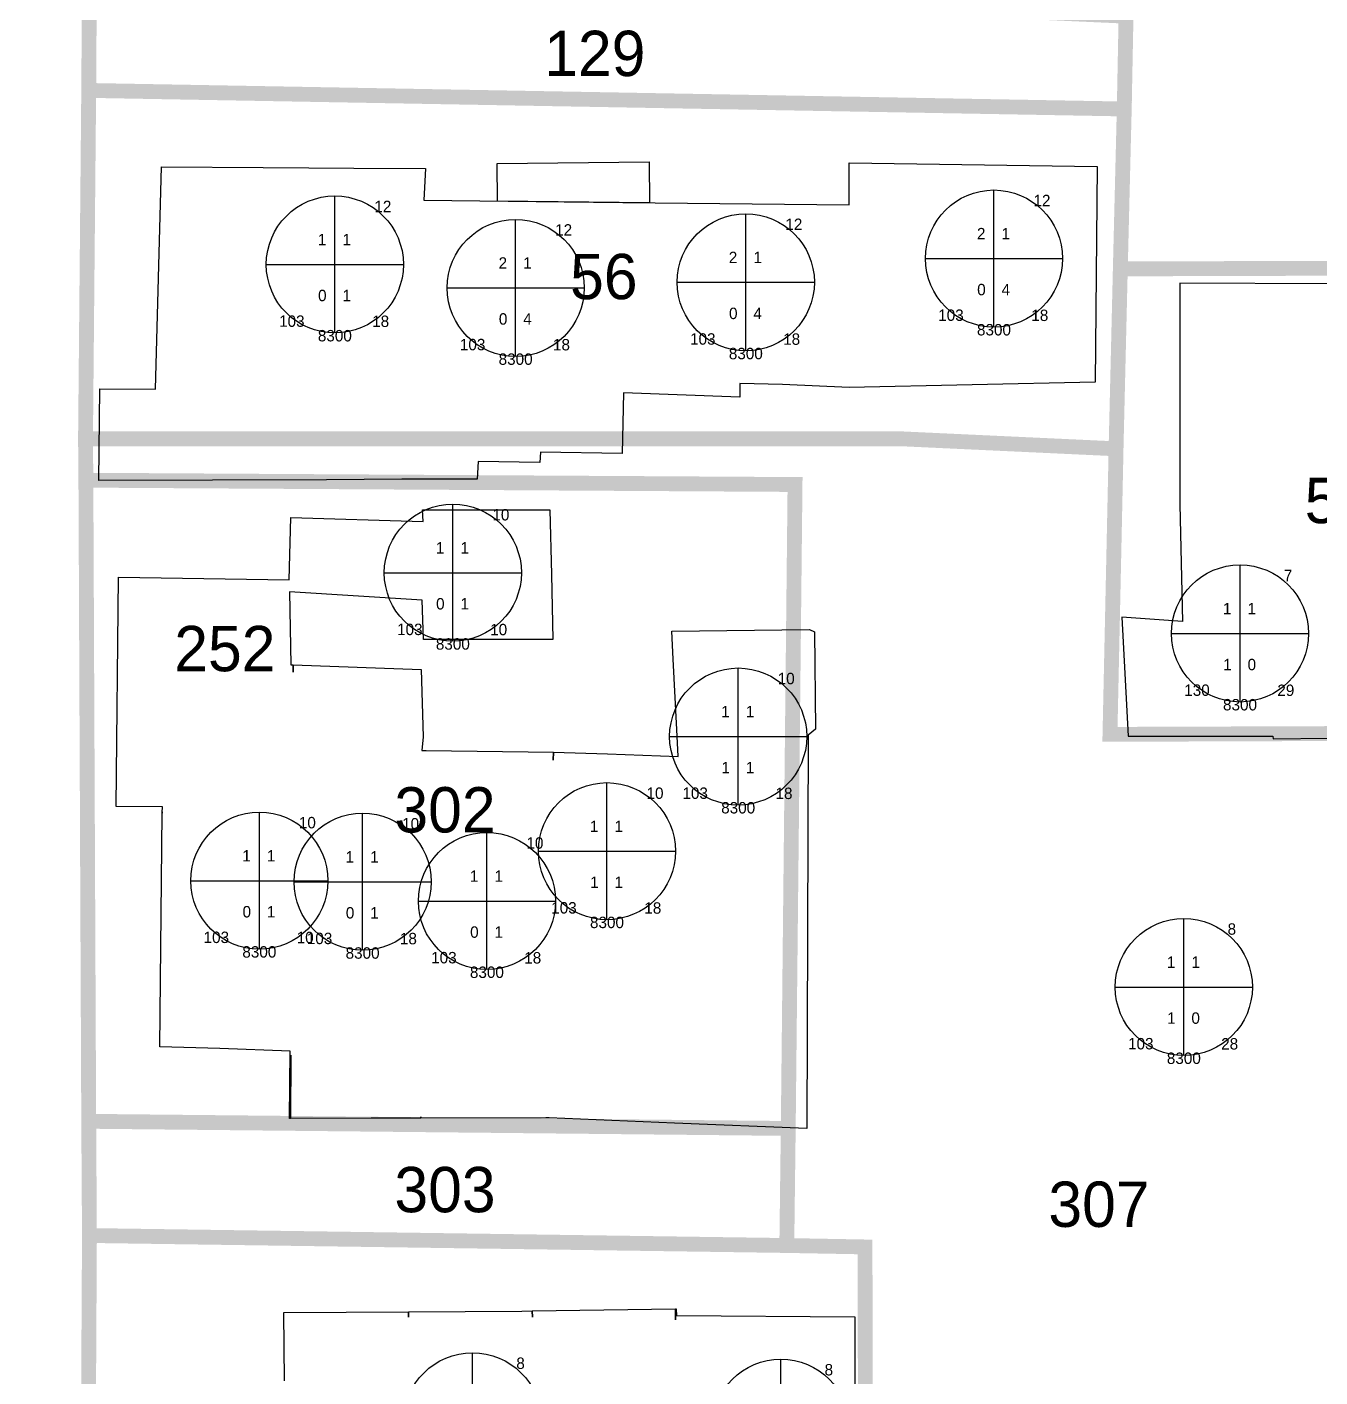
# Model space of a CAD drawing. Header units: inches. Extents: x 179568 to 180433, y 653998 to 654850.
# Drawn here: x 180125.1 to 180181.7, y 654482.9 to 654542 of the extents above; entities that cross this region are included whole.
import ezdxf
from ezdxf.enums import TextEntityAlignment as Align

# ---------------------------------------------------------------- set-up
doc = ezdxf.new("R2010")
doc.units = ezdxf.units.IN
doc.header["$MEASUREMENT"] = 0
for name, color, linetype in [('2200', 254, 'Continuous'), ('2203', 7, 'Continuous'), ('2206', 255, 'Continuous'), ('9100', 255, 'Continuous'), ('chelkot lines', 1, 'Continuous'), ('chelkot numbers', 1, 'Continuous')]:
    doc.layers.add(name, color=color, linetype=linetype)
doc.styles.add('HEBTXT', font='HEBTXT.shx')
doc.styles.get("Standard").update_dxf_attribs({"font": 'arial.ttf'})

# ---------------------------------------------------------------- blocks, each defined once
blk = doc.blocks.new('2206')
at = {"color": 0, "lineweight": -2}
for p, q in [((0, -7.5), (0, 7.5)), ((-7.5, 0), (7.5, 0))]:
    blk.add_line(p, q, dxfattribs=at)
blk.add_circle((0, 0), 7.5, dxfattribs=at)
at = {"color": 0, "lineweight": -2, "style": 'HEBTXT'}
for tag, p in [('NUM-FLOORS', (-0.93, 2.1)), ('NUM-BUSNS-CUR', (-0.9, -4.02))]:
    blk.add_attdef(tag, text='', height=2, dxfattribs=at).set_placement(p, align=Align.RIGHT)
for tag, p in [('NUM-ENTR', (0.83, 2.1)), ('NUM-APTS-CUR', (0.83, -4.02))]:
    blk.add_attdef(tag, p, '', height=2, dxfattribs=at)
at = {"lineweight": -2, "style": 'HEBTXT', "flags": 1}
for tag, p in [('CITY-CODE', (0, -12.5)), ('STREET-CODE', (0, -15)), ('STRT_TYPE', (0, -27.5)), ('STREET-CODE-2', (0, -30))]:
    blk.add_attdef(tag, text='', height=2, dxfattribs=at).set_placement(p, align=Align.CENTER)
at = {"color": 0, "lineweight": -2, "style": 'HEBTXT'}
blk.add_attdef('BLDG-TYPE', text='', height=2, dxfattribs=at).set_placement((0, -22.5), align=Align.CENTER)
at = {"lineweight": -2, "style": 'HEBTXT'}
for tag, p in [('BLDG-NUM-2', (0, -32.5)), ('BLDG-LETTER-2', (0, -35))]:
    blk.add_attdef(tag, text='', height=2, dxfattribs=at).set_placement(p, align=Align.CENTER)
at = {"layer": '2203', "lineweight": -2, "style": 'HEBTXT'}
for tag, p in [('BLDG-NUM', (0, -17.5)), ('BLDG-LETTER', (0, -20))]:
    blk.add_attdef(tag, text='', height=2, dxfattribs=at).set_placement(p, align=Align.CENTER)

msp = doc.modelspace()

# ---------------------------------------------------------------- linework, layer by layer
at = {"layer": '2200'}
for points in [[(180156.3, 654526.42, 66.83), (180156.31, 654525.83, 66.52), (180151.22, 654526.01, 67.14), (180151.22, 654526.01, 67.14), (180151.22, 654526.01, 67.14), (180151.16, 654523.36, 66.52), (180147.58, 654523.42, 66.38), (180147.55, 654522.96, 66.38), (180144.86, 654523.01, 66.38), (180144.81, 654522.24, 66.24), (180142.16, 654522.23, 66.24), (180141.51, 654522.23, 66.24), (180138.21, 654522.21, 66.24), (180133.23, 654522.19, 66.24), (180128.25, 654522.17, 66.24), (180128.3, 654526.19, 66.58), (180130.73, 654526.17, 66.58), (180130.99, 654535.91, 66.66), (180135.44, 654535.88, 66.36), (180137.44, 654535.86, 66.36), (180139.41, 654535.85, 66.36), (180142.55, 654535.83, 66.66), (180142.48, 654534.44, 69.34), (180142.48, 654534.44, 69.34), (180148.61, 654534.37, 69.34), (180151.18, 654534.34, 69.34), (180151.18, 654534.34, 69.34), (180151.18, 654534.34, 69.34), (180161.089, 654534.237, 71.59), (180161.089, 654534.237, 71.59), (180161.088, 654536.078, 71.339), (180171.942, 654535.92, 71.304), (180171.849, 654526.475, 71.304), (180161.093, 654526.243, 72.678), (180158.17, 654526.38, 68.91)], [(180145.69, 654536.05, 67.07), (180152.34, 654536.12, 67.04), (180152.356, 654534.325, 67.05), (180145.695, 654534.396, 67.07), (180145.695, 654534.396, 67.07)], [(180175.55, 654530.81, 65.16), (180175.56, 654521.88, 65.16), (180175.55, 654521.13, 66.76), (180175.68, 654516.01, 66.8), (180173.02, 654516.19, 65.23), (180173.29, 654510.98, 64.66), (180179.63, 654510.98, 64.66), (180179.64, 654510.87, 65.21), (180182.05, 654510.89, 65.06), (180182.03, 654513.22, 64.63), (180184.31, 654513.14, 64.63), (180184.3, 654511.21, 65.16), (180188.36, 654511.09, 65.16), (180188.41, 654513.34, 65.16), (180191.06, 654513.44, 64.11), (180191.12, 654516.17, 64.11), (180188.46, 654516.27, 64.17), (180188.52, 654521.73, 65.16), (180188.57, 654530.77, 65.16), (180182.14, 654530.79, 65.16), (180182.14, 654530.79, 65.16)], [(180161.093, 654526.243, 72.678), (180161.093, 654526.243, 72.678)], [(180131.03, 654507.64, 66.78), (180131.04, 654507.89, 66.91), (180129.02, 654507.9, 66.89), (180129.12, 654517.95, 66.93), (180136.59, 654517.82, 65.89), (180136.66, 654520.56, 65.91), (180142.44, 654520.38, 65.91), (180142.42, 654520.89, 65.72), (180145.44, 654520.89, 65.71), (180147.99, 654520.89, 65.7), (180148.06, 654518.06, 65.82), (180148.12, 654515.22, 65.94), (180142.46, 654515.21, 66.01), (180142.4, 654516.94, 65.91), (180136.6, 654517.3, 65.89), (180136.66, 654514.1, 67), (180136.76, 654514.1, 66.97), (180136.76, 654514.1, 66.97), (180136.76, 654513.78, 66.95), (180136.76, 654514.1, 66.97), (180142.36, 654513.9, 65), (180142.44, 654510.95, 65.88), (180142.39, 654510.36, 65.89), (180142.58, 654510.36, 65.89), (180142.58, 654510.36, 65.89), (180148.15, 654510.29, 65.97), (180148.15, 654510.29, 65.97), (180148.14, 654509.93, 65.97), (180148.15, 654510.29, 65.97), (180148.15, 654510.29, 65.97), (180150.51, 654510.21, 65.97), (180153.6, 654510.1, 65.94), (180153.54, 654511.28, 65.93), (180153.39, 654514.35, 65.84), (180153.33, 654515.58, 65.81), (180159.35, 654515.65, 67.06), (180159.57, 654515.55, 65.73), (180159.61, 654511.29, 65.7), (180159.29, 654511.03, 65.89), (180159.24, 654493.81, 65.97), (180153.45, 654494.05, 65.97), (180147.96, 654494.27, 65.97), (180147.81, 654494.27, 65.97), (180147.81, 654494.27, 65.97), (180142.34, 654494.26, 66.19), (180142.34, 654494.32, 66.19), (180142.34, 654494.26, 66.19), (180142.21, 654494.26, 66.19), (180140.17, 654494.26, 66.19), (180136.64, 654494.25, 66.19), (180136.66, 654497.02, 66.18), (180136.64, 654494.25, 66.19), (180136.6, 654494.25, 66.19), (180136.62, 654497.2, 66.18), (180133.55, 654497.31, 66.2), (180130.93, 654497.39, 66.19), (180131.01, 654506.11, 65.93), (180131.03, 654507.64, 66.78), (180131.05, 654507.64, 66.77)]]:
    msp.add_polyline3d(points, close=True, dxfattribs=at)
msp.add_polyline3d([(180136.38, 654482.76, 65.63), (180136.35, 654485.76, 65.63), (180141.8, 654485.79, 67.38), (180141.8, 654485.55, 67.38), (180141.8, 654485.79, 67.38), (180146.76, 654485.82, 68.98), (180147.22, 654485.83, 69.02), (180147.23, 654485.55, 69.04), (180147.22, 654485.83, 69.02), (180153.49, 654485.91, 69.48), (180153.49, 654485.43, 69.87), (180153.49, 654485.91, 69.48), (180153.52, 654485.91, 69.49), (180153.53, 654485.62, 69.88), (180161.34, 654485.57, 69.91), (180161.31, 654470.36, 69.83)], dxfattribs=at)
at = {"layer": 'chelkot lines', "color": 160, "linetype": 'Continuous', "true_color": 0x2323ff, "const_width": 0.65}
for points in [[(180111.203, 654717.625), (180134.609, 654716.25), (180133, 654716.063), (180131.813, 654715.5), (180130.234, 654714.5), (180129.375, 654712.375), (180128.844, 654710.438), (180128.938, 654690.375), (180128.688, 654671.688), (180128.547, 654666.625), (180128.547, 654643.063), (180128.281, 654610.688), (180128.281, 654606.188), (180128.25, 654581.813), (180127.938, 654554.062), (180127.844, 654544.188), (180127.812, 654539.25), (180127.672, 654524), (180127.688, 654522.188), (180127.812, 654494.125), (180127.844, 654489.125), (180127.688, 654461.125)], [(180193.938, 654531.5), (180172.953, 654531.438), (180173.125, 654538.438), (180173.203, 654542.5), (180173.203, 654542.5), (180173.5, 654563.875), (180174.109, 654604.562), (180174.187, 654608.688), (180174.313, 654625)]]:
    msp.add_lwpolyline(points, dxfattribs=at)
for points in [[(180173.203, 654542.5), (180173.125, 654538.438), (180127.812, 654539.25), (180127.844, 654544.188), (180144.141, 654543.812), (180173.203, 654542.5)], [(180127.672, 654524), (180127.812, 654539.25), (180173.125, 654538.438), (180172.953, 654531.438), (180172.766, 654523.563), (180163.375, 654524), (180127.672, 654524)], [(180185.156, 654467.625), (180163.125, 654468.188), (180162.766, 654443.062), (180162.438, 654419.375), (180158.375, 654421), (180158.625, 654458), (180158.641, 654460.75), (180161.844, 654460.75), (180161.781, 654488.625), (180158.359, 654488.688), (180158.422, 654493.812), (180158.719, 654522), (180127.688, 654522.188), (180127.672, 654524), (180163.375, 654524), (180172.766, 654523.563), (180172.766, 654523.5), (180172.5, 654511.063), (180189.859, 654511.125), (180193.938, 654531.5), (180196.969, 654534.063), (180193.484, 654515), (180189.562, 654492.875), (180185.156, 654467.625)], [(180189.859, 654511.125), (180172.5, 654511.063), (180172.766, 654523.5), (180172.766, 654523.563), (180172.953, 654531.438), (180193.938, 654531.5), (180189.859, 654511.125)], [(180158.719, 654522), (180158.422, 654493.812), (180127.812, 654494.125), (180127.688, 654522.188), (180158.719, 654522)], [(180158.422, 654493.812), (180158.359, 654488.688), (180127.844, 654489.125), (180127.812, 654494.125), (180158.422, 654493.812)], [(180158.641, 654460.75), (180127.688, 654461.125), (180127.844, 654489.125), (180158.359, 654488.688), (180161.781, 654488.625), (180161.844, 654460.75), (180158.641, 654460.75)]]:
    msp.add_lwpolyline(points, close=True, dxfattribs=at)

# ---------------------------------------------------------------- block references
at = {"layer": '2206'}
ref = msp.add_blockref('2206', (180167.424, 654531.892), dxfattribs=dict(at, xscale=0.4, yscale=0.4))
ref.add_attrib('CITY_CODE', '8300', dxfattribs={"layer": '9100', "color": 7, "height": 0.5, "style": 'HEBTXT'}).set_placement((180167.424, 654528.525), align=Align.CENTER)
ref.add_attrib('STREET_COD', '103', dxfattribs={"layer": '9100', "color": 7, "height": 0.5, "style": 'HEBTXT'}).set_placement((180165.542, 654529.162), align=Align.CENTER)
ref.add_attrib('BLDG_NUM', '12', dxfattribs={"layer": '2203', "color": 7, "height": 0.5, "style": 'HEBTXT'}).set_placement((180169.525, 654534.181), align=Align.CENTER)
ref.add_attrib('STRT_TYPE', '18', dxfattribs={"layer": '9100', "color": 7, "height": 0.5, "style": 'HEBTXT'}).set_placement((180169.43, 654529.156), align=Align.CENTER)
ref.add_attrib('NUM_FLOORS', '2', dxfattribs={"layer": '0', "color": 0, "height": 0.5, "style": 'HEBTXT'}).set_placement((180167.051, 654532.732), align=Align.RIGHT)
ref.add_attrib('NUM_ENTR', '1', (180167.757, 654532.732), dxfattribs={"layer": '0', "color": 0, "height": 0.5, "style": 'HEBTXT'})
ref.add_attrib('NUM_APTS_C', '4', (180167.757, 654530.283), dxfattribs={"layer": '0', "color": 0, "height": 0.5, "style": 'HEBTXT'})
ref.add_attrib('NUM_BUSNS_', '0', dxfattribs={"layer": '0', "color": 0, "height": 0.5, "style": 'HEBTXT'}).set_placement((180167.062, 654530.283), align=Align.RIGHT)
ref = msp.add_blockref('2206', (180138.582, 654531.632), dxfattribs=dict(at, xscale=0.4, yscale=0.4))
ref.add_attrib('CITY_CODE', '8300', dxfattribs={"layer": '9100', "color": 7, "height": 0.5, "style": 'HEBTXT'}).set_placement((180138.582, 654528.264), align=Align.CENTER)
ref.add_attrib('STREET_COD', '103', dxfattribs={"layer": '9100', "color": 7, "height": 0.5, "style": 'HEBTXT'}).set_placement((180136.7, 654528.902), align=Align.CENTER)
ref.add_attrib('BLDG_NUM', '12', dxfattribs={"layer": '2203', "color": 7, "height": 0.5, "style": 'HEBTXT'}).set_placement((180140.683, 654533.921), align=Align.CENTER)
ref.add_attrib('STRT_TYPE', '18', dxfattribs={"layer": '9100', "color": 7, "height": 0.5, "style": 'HEBTXT'}).set_placement((180140.588, 654528.895), align=Align.CENTER)
ref.add_attrib('NUM_FLOORS', '1', dxfattribs={"layer": '0', "color": 0, "height": 0.5, "style": 'HEBTXT'}).set_placement((180138.209, 654532.472), align=Align.RIGHT)
ref.add_attrib('NUM_ENTR', '1', (180138.915, 654532.472), dxfattribs={"layer": '0', "color": 0, "height": 0.5, "style": 'HEBTXT'})
ref.add_attrib('NUM_APTS_C', '1', (180138.915, 654530.023), dxfattribs={"layer": '0', "color": 0, "height": 0.5, "style": 'HEBTXT'})
ref.add_attrib('NUM_BUSNS_', '0', dxfattribs={"layer": '0', "color": 0, "height": 0.5, "style": 'HEBTXT'}).set_placement((180138.22, 654530.023), align=Align.RIGHT)
ref = msp.add_blockref('2206', (180156.565, 654530.851), dxfattribs=dict(at, xscale=0.4, yscale=0.4))
ref.add_attrib('CITY_CODE', '8300', dxfattribs={"layer": '9100', "color": 7, "height": 0.5, "style": 'HEBTXT'}).set_placement((180156.565, 654527.483), align=Align.CENTER)
ref.add_attrib('STREET_COD', '103', dxfattribs={"layer": '9100', "color": 7, "height": 0.5, "style": 'HEBTXT'}).set_placement((180154.683, 654528.12), align=Align.CENTER)
ref.add_attrib('BLDG_NUM', '12', dxfattribs={"layer": '2203', "color": 7, "height": 0.5, "style": 'HEBTXT'}).set_placement((180158.666, 654533.14), align=Align.CENTER)
ref.add_attrib('STRT_TYPE', '18', dxfattribs={"layer": '9100', "color": 7, "height": 0.5, "style": 'HEBTXT'}).set_placement((180158.571, 654528.114), align=Align.CENTER)
ref.add_attrib('NUM_FLOORS', '2', dxfattribs={"layer": '0', "color": 0, "height": 0.5, "style": 'HEBTXT'}).set_placement((180156.192, 654531.69), align=Align.RIGHT)
ref.add_attrib('NUM_ENTR', '1', (180156.898, 654531.69), dxfattribs={"layer": '0', "color": 0, "height": 0.5, "style": 'HEBTXT'})
ref.add_attrib('NUM_APTS_C', '4', (180156.898, 654529.241), dxfattribs={"layer": '0', "color": 0, "height": 0.5, "style": 'HEBTXT'})
ref.add_attrib('NUM_BUSNS_', '0', dxfattribs={"layer": '0', "color": 0, "height": 0.5, "style": 'HEBTXT'}).set_placement((180156.203, 654529.241), align=Align.RIGHT)
ref = msp.add_blockref('2206', (180146.493, 654530.606), dxfattribs=dict(at, xscale=0.4, yscale=0.4))
ref.add_attrib('CITY_CODE', '8300', dxfattribs={"layer": '9100', "color": 7, "height": 0.5, "style": 'HEBTXT'}).set_placement((180146.493, 654527.238), align=Align.CENTER)
ref.add_attrib('STREET_COD', '103', dxfattribs={"layer": '9100', "color": 7, "height": 0.5, "style": 'HEBTXT'}).set_placement((180144.611, 654527.876), align=Align.CENTER)
ref.add_attrib('BLDG_NUM', '12', dxfattribs={"layer": '2203', "color": 7, "height": 0.5, "style": 'HEBTXT'}).set_placement((180148.594, 654532.895), align=Align.CENTER)
ref.add_attrib('STRT_TYPE', '18', dxfattribs={"layer": '9100', "color": 7, "height": 0.5, "style": 'HEBTXT'}).set_placement((180148.499, 654527.87), align=Align.CENTER)
ref.add_attrib('NUM_FLOORS', '2', dxfattribs={"layer": '0', "color": 0, "height": 0.5, "style": 'HEBTXT'}).set_placement((180146.12, 654531.446), align=Align.RIGHT)
ref.add_attrib('NUM_ENTR', '1', (180146.825, 654531.446), dxfattribs={"layer": '0', "color": 0, "height": 0.5, "style": 'HEBTXT'})
ref.add_attrib('NUM_APTS_C', '4', (180146.825, 654528.997), dxfattribs={"layer": '0', "color": 0, "height": 0.5, "style": 'HEBTXT'})
ref.add_attrib('NUM_BUSNS_', '0', dxfattribs={"layer": '0', "color": 0, "height": 0.5, "style": 'HEBTXT'}).set_placement((180146.131, 654528.997), align=Align.RIGHT)
ref = msp.add_blockref('2206', (180143.745, 654518.138), dxfattribs=dict(at, xscale=0.4, yscale=0.4))
ref.add_attrib('CITY_CODE', '8300', dxfattribs={"layer": '9100', "color": 7, "height": 0.5, "style": 'HEBTXT'}).set_placement((180143.745, 654514.77), align=Align.CENTER)
ref.add_attrib('STREET_COD', '103', dxfattribs={"layer": '9100', "color": 7, "height": 0.5, "style": 'HEBTXT'}).set_placement((180141.863, 654515.408), align=Align.CENTER)
ref.add_attrib('BLDG_NUM', '10', dxfattribs={"layer": '2203', "color": 7, "height": 0.5, "style": 'HEBTXT'}).set_placement((180145.847, 654520.427), align=Align.CENTER)
ref.add_attrib('STRT_TYPE', '10', dxfattribs={"layer": '9100', "color": 7, "height": 0.5, "style": 'HEBTXT'}).set_placement((180145.751, 654515.401), align=Align.CENTER)
ref.add_attrib('NUM_FLOORS', '1', dxfattribs={"layer": '0', "color": 0, "height": 0.5, "style": 'HEBTXT'}).set_placement((180143.372, 654518.978), align=Align.RIGHT)
ref.add_attrib('NUM_ENTR', '1', (180144.078, 654518.978), dxfattribs={"layer": '0', "color": 0, "height": 0.5, "style": 'HEBTXT'})
ref.add_attrib('NUM_APTS_C', '1', (180144.078, 654516.529), dxfattribs={"layer": '0', "color": 0, "height": 0.5, "style": 'HEBTXT'})
ref.add_attrib('NUM_BUSNS_', '0', dxfattribs={"layer": '0', "color": 0, "height": 0.5, "style": 'HEBTXT'}).set_placement((180143.384, 654516.529), align=Align.RIGHT)
ref = msp.add_blockref('2206', (180178.19, 654515.479), dxfattribs=dict(at, xscale=0.4, yscale=0.4))
ref.add_attrib('CITY_CODE', '8300', dxfattribs={"layer": '9100', "color": 7, "height": 0.5, "style": 'HEBTXT'}).set_placement((180178.19, 654512.111), align=Align.CENTER)
ref.add_attrib('STREET_COD', '130', dxfattribs={"layer": '9100', "color": 7, "height": 0.5, "style": 'HEBTXT'}).set_placement((180176.308, 654512.749), align=Align.CENTER)
ref.add_attrib('BLDG_NUM', '7', dxfattribs={"layer": '2203', "color": 7, "height": 0.5, "style": 'HEBTXT'}).set_placement((180180.291, 654517.768), align=Align.CENTER)
ref.add_attrib('STRT_TYPE', '29', dxfattribs={"layer": '9100', "color": 7, "height": 0.5, "style": 'HEBTXT'}).set_placement((180180.195, 654512.742), align=Align.CENTER)
ref.add_attrib('NUM_FLOORS', '1', dxfattribs={"layer": '0', "color": 0, "height": 0.5, "style": 'HEBTXT'}).set_placement((180177.817, 654516.319), align=Align.RIGHT)
ref.add_attrib('NUM_ENTR', '1', (180178.522, 654516.319), dxfattribs={"layer": '0', "color": 0, "height": 0.5, "style": 'HEBTXT'})
ref.add_attrib('NUM_APTS_C', '0', (180178.522, 654513.869), dxfattribs={"layer": '0', "color": 0, "height": 0.5, "style": 'HEBTXT'})
ref.add_attrib('NUM_BUSNS_', '1', dxfattribs={"layer": '0', "color": 0, "height": 0.5, "style": 'HEBTXT'}).set_placement((180177.828, 654513.869), align=Align.RIGHT)
ref = msp.add_blockref('2206', (180156.231, 654510.968), dxfattribs=dict(at, xscale=0.4, yscale=0.4))
ref.add_attrib('CITY_CODE', '8300', dxfattribs={"layer": '9100', "color": 7, "height": 0.5, "style": 'HEBTXT'}).set_placement((180156.231, 654507.6), align=Align.CENTER)
ref.add_attrib('STREET_COD', '103', dxfattribs={"layer": '9100', "color": 7, "height": 0.5, "style": 'HEBTXT'}).set_placement((180154.349, 654508.238), align=Align.CENTER)
ref.add_attrib('BLDG_NUM', '10', dxfattribs={"layer": '2203', "color": 7, "height": 0.5, "style": 'HEBTXT'}).set_placement((180158.332, 654513.257), align=Align.CENTER)
ref.add_attrib('STRT_TYPE', '18', dxfattribs={"layer": '9100', "color": 7, "height": 0.5, "style": 'HEBTXT'}).set_placement((180158.237, 654508.231), align=Align.CENTER)
ref.add_attrib('NUM_FLOORS', '1', dxfattribs={"layer": '0', "color": 0, "height": 0.5, "style": 'HEBTXT'}).set_placement((180155.858, 654511.808), align=Align.RIGHT)
ref.add_attrib('NUM_ENTR', '1', (180156.563, 654511.808), dxfattribs={"layer": '0', "color": 0, "height": 0.5, "style": 'HEBTXT'})
ref.add_attrib('NUM_APTS_C', '1', (180156.563, 654509.359), dxfattribs={"layer": '0', "color": 0, "height": 0.5, "style": 'HEBTXT'})
ref.add_attrib('NUM_BUSNS_', '1', dxfattribs={"layer": '0', "color": 0, "height": 0.5, "style": 'HEBTXT'}).set_placement((180155.869, 654509.359), align=Align.RIGHT)
ref = msp.add_blockref('2206', (180150.49, 654505.949), dxfattribs=dict(at, xscale=0.4, yscale=0.4))
ref.add_attrib('CITY_CODE', '8300', dxfattribs={"layer": '9100', "color": 7, "height": 0.5, "style": 'HEBTXT'}).set_placement((180150.49, 654502.581), align=Align.CENTER)
ref.add_attrib('STREET_COD', '103', dxfattribs={"layer": '9100', "color": 7, "height": 0.5, "style": 'HEBTXT'}).set_placement((180148.608, 654503.219), align=Align.CENTER)
ref.add_attrib('BLDG_NUM', '10', dxfattribs={"layer": '2203', "color": 7, "height": 0.5, "style": 'HEBTXT'}).set_placement((180152.592, 654508.238), align=Align.CENTER)
ref.add_attrib('STRT_TYPE', '18', dxfattribs={"layer": '9100', "color": 7, "height": 0.5, "style": 'HEBTXT'}).set_placement((180152.496, 654503.212), align=Align.CENTER)
ref.add_attrib('NUM_FLOORS', '1', dxfattribs={"layer": '0', "color": 0, "height": 0.5, "style": 'HEBTXT'}).set_placement((180150.117, 654506.789), align=Align.RIGHT)
ref.add_attrib('NUM_ENTR', '1', (180150.823, 654506.789), dxfattribs={"layer": '0', "color": 0, "height": 0.5, "style": 'HEBTXT'})
ref.add_attrib('NUM_APTS_C', '1', (180150.823, 654504.34), dxfattribs={"layer": '0', "color": 0, "height": 0.5, "style": 'HEBTXT'})
ref.add_attrib('NUM_BUSNS_', '1', dxfattribs={"layer": '0', "color": 0, "height": 0.5, "style": 'HEBTXT'}).set_placement((180150.129, 654504.34), align=Align.RIGHT)
ref = msp.add_blockref('2206', (180135.278, 654504.658), dxfattribs=dict(at, xscale=0.4, yscale=0.4))
ref.add_attrib('CITY_CODE', '8300', dxfattribs={"layer": '9100', "color": 7, "height": 0.5, "style": 'HEBTXT'}).set_placement((180135.278, 654501.291), align=Align.CENTER)
ref.add_attrib('STREET_COD', '103', dxfattribs={"layer": '9100', "color": 7, "height": 0.5, "style": 'HEBTXT'}).set_placement((180133.396, 654501.928), align=Align.CENTER)
ref.add_attrib('BLDG_NUM', '10', dxfattribs={"layer": '2203', "color": 7, "height": 0.5, "style": 'HEBTXT'}).set_placement((180137.379, 654506.948), align=Align.CENTER)
ref.add_attrib('STRT_TYPE', '10', dxfattribs={"layer": '9100', "color": 7, "height": 0.5, "style": 'HEBTXT'}).set_placement((180137.284, 654501.922), align=Align.CENTER)
ref.add_attrib('NUM_FLOORS', '1', dxfattribs={"layer": '0', "color": 0, "height": 0.5, "style": 'HEBTXT'}).set_placement((180134.905, 654505.498), align=Align.RIGHT)
ref.add_attrib('NUM_ENTR', '1', (180135.611, 654505.498), dxfattribs={"layer": '0', "color": 0, "height": 0.5, "style": 'HEBTXT'})
ref.add_attrib('NUM_APTS_C', '1', (180135.611, 654503.049), dxfattribs={"layer": '0', "color": 0, "height": 0.5, "style": 'HEBTXT'})
ref.add_attrib('NUM_BUSNS_', '0', dxfattribs={"layer": '0', "color": 0, "height": 0.5, "style": 'HEBTXT'}).set_placement((180134.916, 654503.049), align=Align.RIGHT)
ref = msp.add_blockref('2206', (180139.796, 654504.61), dxfattribs=dict(at, xscale=0.4, yscale=0.4))
ref.add_attrib('CITY_CODE', '8300', dxfattribs={"layer": '9100', "color": 7, "height": 0.5, "style": 'HEBTXT'}).set_placement((180139.796, 654501.242), align=Align.CENTER)
ref.add_attrib('STREET_COD', '103', dxfattribs={"layer": '9100', "color": 7, "height": 0.5, "style": 'HEBTXT'}).set_placement((180137.913, 654501.88), align=Align.CENTER)
ref.add_attrib('BLDG_NUM', '10', dxfattribs={"layer": '2203', "color": 7, "height": 0.5, "style": 'HEBTXT'}).set_placement((180141.897, 654506.899), align=Align.CENTER)
ref.add_attrib('STRT_TYPE', '18', dxfattribs={"layer": '9100', "color": 7, "height": 0.5, "style": 'HEBTXT'}).set_placement((180141.801, 654501.874), align=Align.CENTER)
ref.add_attrib('NUM_FLOORS', '1', dxfattribs={"layer": '0', "color": 0, "height": 0.5, "style": 'HEBTXT'}).set_placement((180139.422, 654505.45), align=Align.RIGHT)
ref.add_attrib('NUM_ENTR', '1', (180140.128, 654505.45), dxfattribs={"layer": '0', "color": 0, "height": 0.5, "style": 'HEBTXT'})
ref.add_attrib('NUM_APTS_C', '1', (180140.128, 654503.001), dxfattribs={"layer": '0', "color": 0, "height": 0.5, "style": 'HEBTXT'})
ref.add_attrib('NUM_BUSNS_', '0', dxfattribs={"layer": '0', "color": 0, "height": 0.5, "style": 'HEBTXT'}).set_placement((180139.434, 654503.001), align=Align.RIGHT)
ref = msp.add_blockref('2206', (180145.236, 654503.768), dxfattribs=dict(at, xscale=0.4, yscale=0.4))
ref.add_attrib('CITY_CODE', '8300', dxfattribs={"layer": '9100', "color": 7, "height": 0.5, "style": 'HEBTXT'}).set_placement((180145.236, 654500.4), align=Align.CENTER)
ref.add_attrib('STREET_COD', '103', dxfattribs={"layer": '9100', "color": 7, "height": 0.5, "style": 'HEBTXT'}).set_placement((180143.354, 654501.038), align=Align.CENTER)
ref.add_attrib('BLDG_NUM', '10', dxfattribs={"layer": '2203', "color": 7, "height": 0.5, "style": 'HEBTXT'}).set_placement((180147.337, 654506.057), align=Align.CENTER)
ref.add_attrib('STRT_TYPE', '18', dxfattribs={"layer": '9100', "color": 7, "height": 0.5, "style": 'HEBTXT'}).set_placement((180147.242, 654501.031), align=Align.CENTER)
ref.add_attrib('NUM_FLOORS', '1', dxfattribs={"layer": '0', "color": 0, "height": 0.5, "style": 'HEBTXT'}).set_placement((180144.863, 654504.608), align=Align.RIGHT)
ref.add_attrib('NUM_ENTR', '1', (180145.569, 654504.608), dxfattribs={"layer": '0', "color": 0, "height": 0.5, "style": 'HEBTXT'})
ref.add_attrib('NUM_APTS_C', '1', (180145.569, 654502.159), dxfattribs={"layer": '0', "color": 0, "height": 0.5, "style": 'HEBTXT'})
ref.add_attrib('NUM_BUSNS_', '0', dxfattribs={"layer": '0', "color": 0, "height": 0.5, "style": 'HEBTXT'}).set_placement((180144.874, 654502.159), align=Align.RIGHT)
ref = msp.add_blockref('2206', (180175.732, 654500.002), dxfattribs=dict(at, xscale=0.4, yscale=0.4))
ref.add_attrib('CITY_CODE', '8300', dxfattribs={"layer": '9100', "color": 7, "height": 0.5, "style": 'HEBTXT'}).set_placement((180175.732, 654496.635), align=Align.CENTER)
ref.add_attrib('STREET_COD', '103', dxfattribs={"layer": '9100', "color": 7, "height": 0.5, "style": 'HEBTXT'}).set_placement((180173.85, 654497.272), align=Align.CENTER)
ref.add_attrib('BLDG_NUM', '8', dxfattribs={"layer": '2203', "color": 7, "height": 0.5, "style": 'HEBTXT'}).set_placement((180177.833, 654502.292), align=Align.CENTER)
ref.add_attrib('STRT_TYPE', '28', dxfattribs={"layer": '9100', "color": 7, "height": 0.5, "style": 'HEBTXT'}).set_placement((180177.738, 654497.266), align=Align.CENTER)
ref.add_attrib('NUM_FLOORS', '1', dxfattribs={"layer": '0', "color": 0, "height": 0.5, "style": 'HEBTXT'}).set_placement((180175.359, 654500.842), align=Align.RIGHT)
ref.add_attrib('NUM_ENTR', '1', (180176.064, 654500.842), dxfattribs={"layer": '0', "color": 0, "height": 0.5, "style": 'HEBTXT'})
ref.add_attrib('NUM_APTS_C', '0', (180176.064, 654498.393), dxfattribs={"layer": '0', "color": 0, "height": 0.5, "style": 'HEBTXT'})
ref.add_attrib('NUM_BUSNS_', '1', dxfattribs={"layer": '0', "color": 0, "height": 0.5, "style": 'HEBTXT'}).set_placement((180175.37, 654498.393), align=Align.RIGHT)
ref = msp.add_blockref('2206', (180144.606, 654480.997), dxfattribs=dict(at, xscale=0.4, yscale=0.4))
ref.add_attrib('CITY_CODE', '8300', dxfattribs={"layer": '9100', "color": 7, "height": 0.5, "style": 'HEBTXT'}).set_placement((180144.606, 654477.629), align=Align.CENTER)
ref.add_attrib('STREET_COD', '103', dxfattribs={"layer": '9100', "color": 7, "height": 0.5, "style": 'HEBTXT'}).set_placement((180142.724, 654478.267), align=Align.CENTER)
ref.add_attrib('BLDG_NUM', '8', dxfattribs={"layer": '2203', "color": 7, "height": 0.5, "style": 'HEBTXT'}).set_placement((180146.708, 654483.286), align=Align.CENTER)
ref.add_attrib('STRT_TYPE', '18', dxfattribs={"layer": '9100', "color": 7, "height": 0.5, "style": 'HEBTXT'}).set_placement((180146.612, 654478.261), align=Align.CENTER)
ref.add_attrib('NUM_FLOORS', '1', dxfattribs={"layer": '0', "color": 0, "height": 0.5, "style": 'HEBTXT'}).set_placement((180144.233, 654481.837), align=Align.RIGHT)
ref.add_attrib('NUM_ENTR', '1', (180144.939, 654481.837), dxfattribs={"layer": '0', "color": 0, "height": 0.5, "style": 'HEBTXT'})
ref.add_attrib('NUM_APTS_C', '1', (180144.939, 654479.388), dxfattribs={"layer": '0', "color": 0, "height": 0.5, "style": 'HEBTXT'})
ref.add_attrib('NUM_BUSNS_', '0', dxfattribs={"layer": '0', "color": 0, "height": 0.5, "style": 'HEBTXT'}).set_placement((180144.245, 654479.388), align=Align.RIGHT)
ref = msp.add_blockref('2206', (180158.097, 654480.711), dxfattribs=dict(at, xscale=0.4, yscale=0.4))
ref.add_attrib('CITY_CODE', '8300', dxfattribs={"layer": '9100', "color": 7, "height": 0.5, "style": 'HEBTXT'}).set_placement((180158.097, 654477.343), align=Align.CENTER)
ref.add_attrib('STREET_COD', '103', dxfattribs={"layer": '9100', "color": 7, "height": 0.5, "style": 'HEBTXT'}).set_placement((180156.214, 654477.98), align=Align.CENTER)
ref.add_attrib('BLDG_NUM', '8', dxfattribs={"layer": '2203', "color": 7, "height": 0.5, "style": 'HEBTXT'}).set_placement((180160.198, 654483), align=Align.CENTER)
ref.add_attrib('STRT_TYPE', '18', dxfattribs={"layer": '9100', "color": 7, "height": 0.5, "style": 'HEBTXT'}).set_placement((180160.102, 654477.974), align=Align.CENTER)
ref.add_attrib('NUM_FLOORS', '2', dxfattribs={"layer": '0', "color": 0, "height": 0.5, "style": 'HEBTXT'}).set_placement((180157.723, 654481.55), align=Align.RIGHT)
ref.add_attrib('NUM_ENTR', '1', (180158.429, 654481.55), dxfattribs={"layer": '0', "color": 0, "height": 0.5, "style": 'HEBTXT'})
ref.add_attrib('NUM_APTS_C', '2', (180158.429, 654479.101), dxfattribs={"layer": '0', "color": 0, "height": 0.5, "style": 'HEBTXT'})
ref.add_attrib('NUM_BUSNS_', '0', dxfattribs={"layer": '0', "color": 0, "height": 0.5, "style": 'HEBTXT'}).set_placement((180157.735, 654479.101), align=Align.RIGHT)

# ---------------------------------------------------------------- texts
at = {"layer": 'chelkot numbers', "color": 160, "true_color": 0x2323ff, "char_height": 0.2, "attachment_point": 7}
for s, insert, width in [('\\fMS Shell Dlg 2|i0|b0;\\H1.98443;129', (180147.744, 654539.851), 4.36574), ('\\fMS Shell Dlg 2|i0|b0;\\H1.98443;56', (180148.877, 654530.084), 2.91049), ('\\fMS Shell Dlg 2|i0|b0;\\H1.98443;55', (180181.021, 654520.28), 2.91049), ('\\fMS Shell Dlg 2|i0|b0;\\H1.98443;252', (180131.556, 654513.798), 4.36574), ('\\fMS Shell Dlg 2|i0|b0;\\H1.98443;302', (180141.188, 654506.74), 4.36574), ('\\fMS Shell Dlg 2|i0|b0;\\H1.98443;303', (180141.188, 654490.115), 4.36574), ('\\fMS Shell Dlg 2|i0|b0;\\H1.98443;307', (180169.804, 654489.474), 4.36574)]:
    msp.add_mtext(s, dxfattribs=dict(at, insert=insert, width=width))

doc.saveas('drawing.dxf')
